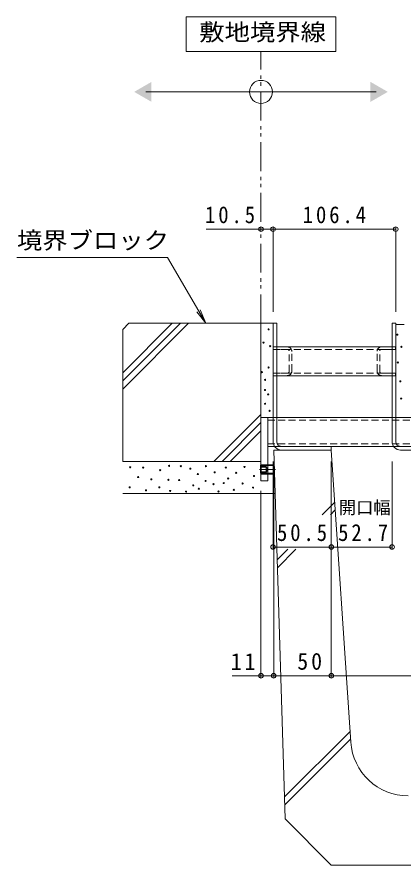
# Model space of a CAD drawing. Units: millimetres at full size, sheet at 1:5. Extents: x -1680 to 1942, y -1318 to 1367.
# Drawn here: x 359 to 694, y -895 to -159 of the extents above; entities that cross this region are included whole.
import ezdxf
from ezdxf.enums import TextEntityAlignment as Align

# ---------------------------------------------------------------- set-up
doc = ezdxf.new("R2010")
doc.units = ezdxf.units.MM
doc.header["$LTSCALE"] = 5
doc.header["$PDMODE"] = 32
doc.header["$PDSIZE"] = 4
for name, pattern in [('CHAIN1', [8, 5, -1, 1, -1]), ('DASHED1', [1.8, 1.2, -0.6]), ('DOUBLE_CHAIN1', [8.8, 5, -1, 0.6, -0.6, 0.6, -1])]:
    doc.linetypes.add(name, pattern=pattern)
for name, color, linetype, lineweight in [('4-0_通り芯', 7, 'Continuous', 9), ('4-3_寸法', 7, 'DASHED1', 9), ('4-4_文字', 7, 'Continuous', 9), ('4-5_建具', 7, 'Continuous', 9), ('4-E_見え係り', 7, 'Continuous', 9), ('4-F_断熱材', 6, 'Continuous', 5)]:
    doc.layers.add(name, color=color, linetype=linetype, lineweight=lineweight)
doc.styles.add('ＭＳ ゴシック', font='')
doc.styles.get('ＭＳ ゴシック').set_extended_font_data('MS Gothic')

msp = doc.modelspace()

# ---------------------------------------------------------------- linework, layer by layer
at = {"layer": '4-0_通り芯'}
for p, q in [((581.595, -424.783), (584.795, -424.783)), ((581.595, -527.583), (581.595, -424.783)), ((584.795, -527.583), (584.795, -424.783)), ((687.995, -424.783), (684.795, -424.783)), ((684.795, -527.583), (684.795, -424.783)), ((687.995, -527.583), (687.995, -424.783)), ((584.795, -445.283), (684.795, -445.283)), ((584.795, -470.283), (684.795, -470.283)), ((571.095, -506.583), (571.095, -561.583)), ((577.095, -506.583), (571.095, -506.583)), ((577.095, -506.583), (581.595, -506.583)), ((577.095, -561.583), (577.095, -506.583)), ((584.795, -506.583), (684.795, -506.583)), ((687.995, -506.583), (987.095, -506.583)), ((577.095, -531.583), (582.808, -531.583)), ((588.795, -531.583), (686.008, -531.583)), ((588.795, -534.783), (632.095, -534.783)), ((632.095, -531.583), (632.095, -534.783)), ((691.995, -531.583), (987.095, -531.583)), ((691.995, -534.783), (982.095, -534.783)), ((571.095, -561.583), (577.095, -561.583))]:
    msp.add_line(p, q, dxfattribs=at)
at = {"layer": '4-0_通り芯', "linetype": 'DASHED1'}
for p, q in [((584.795, -445.283), (581.595, -445.283)), ((581.595, -447.583), (687.995, -447.583)), ((684.795, -445.283), (687.995, -445.283)), ((581.595, -467.983), (687.995, -467.983)), ((584.795, -470.283), (581.595, -470.283)), ((684.795, -470.283), (687.995, -470.283)), ((581.595, -506.583), (584.795, -506.583)), ((684.795, -506.583), (687.995, -506.583)), ((577.095, -508.883), (987.095, -508.883)), ((577.095, -529.283), (987.095, -529.283)), ((582.808, -531.583), (588.795, -531.583)), ((686.008, -531.583), (691.995, -531.583))]:
    msp.add_line(p, q, dxfattribs=at)
at = {"layer": '4-0_通り芯', "color": 2, "linetype": 'CHAIN1'}
msp.add_line((569.915, -551.583), (583.595, -551.583), dxfattribs=at)
at = {"layer": '4-0_通り芯', "color": 2}
for p, q in [((570.62, -548.283), (571.095, -547.808)), ((570.62, -548.283), (570.62, -554.883)), ((571.095, -548.283), (570.62, -548.283)), ((577.136, -547.583), (581.92, -547.583)), ((582.62, -548.283), (577.136, -548.283)), ((582.62, -548.283), (581.92, -547.583)), ((581.92, -547.583), (581.92, -555.583)), ((582.62, -548.283), (582.62, -554.883)), ((571.095, -554.883), (570.62, -554.883)), ((571.095, -555.358), (570.62, -554.883)), ((582.62, -554.883), (577.136, -554.883)), ((577.136, -555.583), (581.92, -555.583)), ((581.92, -555.583), (582.62, -554.883))]:
    msp.add_line(p, q, dxfattribs=at)
at = {"layer": '4-0_通り芯', "color": 2, "linetype": 'DASHED1'}
for p, q in [((575.62, -549.083), (570.62, -549.083)), ((575.62, -549.583), (570.62, -549.583)), ((571.32, -547.583), (571.095, -547.808)), ((571.095, -548.283), (577.136, -548.283)), ((571.32, -547.583), (571.32, -555.583)), ((577.136, -547.583), (571.32, -547.583)), ((575.62, -549.083), (577.063, -551.583)), ((575.62, -549.083), (575.62, -554.083)), ((575.62, -554.083), (577.063, -551.583)), ((575.62, -553.583), (570.62, -553.583)), ((575.62, -554.083), (570.62, -554.083)), ((577.136, -554.883), (571.095, -554.883)), ((571.32, -555.583), (571.095, -555.358)), ((571.32, -555.583), (577.136, -555.583))]:
    msp.add_line(p, q, dxfattribs=at)
at = {"layer": '4-0_通り芯'}
for centre, radius in [((588.795, -527.583), 7.2), ((588.795, -527.583), 4), ((691.995, -527.583), 7.2), ((691.995, -527.583), 4)]:
    msp.add_arc(centre, radius, 180, 270, dxfattribs=at)
at = {"layer": '4-3_寸法'}
for p, q in [((581.795, -447.583), (581.795, -445.283)), ((581.795, -445.283), (584.795, -445.283)), ((584.795, -447.583), (581.795, -447.583)), ((593.795, -445.283), (584.795, -445.283)), ((594.295, -447.583), (584.795, -447.583)), ((675.295, -447.583), (684.795, -447.583)), ((675.795, -445.283), (684.795, -445.283)), ((687.795, -445.283), (684.795, -445.283)), ((684.795, -447.583), (687.795, -447.583)), ((687.795, -447.583), (687.795, -445.283)), ((595.495, -466.783), (595.495, -448.783)), ((597.795, -466.283), (597.795, -449.283)), ((671.795, -466.283), (671.795, -449.283)), ((674.095, -466.783), (674.095, -448.783)), ((581.795, -467.983), (581.795, -470.283)), ((584.795, -467.983), (581.795, -467.983)), ((581.795, -470.283), (584.795, -470.283)), ((594.295, -467.983), (584.795, -467.983)), ((593.795, -470.283), (584.795, -470.283)), ((675.295, -467.983), (684.795, -467.983)), ((675.795, -470.283), (684.795, -470.283)), ((684.795, -467.983), (687.795, -467.983)), ((687.795, -470.283), (684.795, -470.283)), ((687.795, -467.983), (687.795, -470.283))]:
    msp.add_line(p, q, dxfattribs=at)
for centre, radius, start, end in [((593.795, -449.283), 4, 0, 90), ((594.295, -448.783), 1.2, 0, 90), ((675.795, -449.283), 4, 90, 180), ((675.295, -448.783), 1.2, 90, 180), ((593.795, -466.283), 4, 270, 0), ((594.295, -466.783), 1.2, 270, 0), ((675.795, -466.283), 4, 180, 270), ((675.295, -466.783), 1.2, 180, 270)]:
    msp.add_arc(centre, radius, start, end, dxfattribs=at)
at = {"layer": '4-4_文字'}
for p, q in [((523.512, -343.199), (687.995, -343.199)), ((581.595, -341.699), (581.595, -414.783)), ((687.995, -341.699), (687.995, -414.783)), ((581.595, -620.41), (581.595, -544.783)), ((582.095, -732.074), (582.095, -544.783)), ((632.095, -732.074), (632.095, -544.783)), ((684.795, -620.41), (684.795, -544.783)), ((571.095, -732.074), (571.095, -570.283)), ((581.595, -618.91), (632.095, -618.91)), ((632.095, -618.91), (684.795, -618.91)), ((546.187, -730.574), (632.095, -730.574)), ((632.095, -730.574), (932.095, -730.574))]:
    msp.add_line(p, q, dxfattribs=at)
for p in [(571.095, -343.199), (581.595, -343.199), (687.995, -343.199), (581.595, -618.91), (632.095, -618.91), (684.795, -618.91), (571.095, -730.574), (582.095, -730.574), (632.095, -730.574)]:
    msp.add_point(p, dxfattribs=at)
at = {"layer": '4-5_建具', "color": 2, "linetype": 'DOUBLE_CHAIN1'}
msp.add_line((571.095, -424.783), (571.095, -189.098), dxfattribs=at)
at = {"layer": '4-5_建具'}
for p, q in [((471.095, -224.076), (671.095, -224.076)), ((359.376, -367.615), (490.113, -367.615)), ((523.119, -424.783), (490.113, -367.615)), ((523.119, -424.783), (515.509, -414.866)), ((523.119, -424.783), (518.335, -413.235))]:
    msp.add_line(p, q, dxfattribs=at)
msp.add_lwpolyline([(506.095, -189.098), (636.095, -189.098), (636.095, -159.098), (506.095, -159.098)], close=True, dxfattribs=at)
msp.add_circle((571.095, -224.076), 10, dxfattribs=at)
for points in [[(476.095, -215.415), (476.095, -232.736), (461.095, -224.076)], [(666.095, -215.415), (666.095, -232.736), (681.095, -224.076)]]:
    msp.add_solid(points, dxfattribs=at)
at = {"layer": '4-E_見え係り', "color": 2}
for p, q in [((451.095, -430.246), (456.558, -424.783)), ((451.095, -467.762), (494.073, -424.783)), ((451.095, -474.833), (501.144, -424.783)), ((451.095, -481.904), (508.215, -424.783)), ((581.595, -424.783), (456.558, -424.783)), ((695.295, -425.783), (687.995, -425.783)), ((451.095, -430.246), (451.095, -544.783)), ((530.223, -544.783), (571.095, -503.911)), ((537.294, -544.783), (571.095, -510.983)), ((544.365, -544.783), (571.095, -518.054)), ((451.095, -572.561), (583.276, -572.561))]:
    msp.add_line(p, q, dxfattribs=at)
msp.add_lwpolyline([(451.095, -544.783), (571.095, -544.783), (571.095, -424.783)], dxfattribs=at)
at = {"layer": '4-E_見え係り'}
for centre in [(577.676, -430.089), (573.256, -441.583), (689.418, -434.719), (579.002, -444.677), (692.873, -445.272), (577.676, -463.243), (689.814, -458.82), (571.929, -467.222), (574.582, -473.853), (691.968, -475.244), (574.582, -482.694), (577.274, -486.485), (692.742, -490.149), (574.582, -494.629), (578.56, -500.818), (457.54, -549.746), (468.916, -550.04), (483.588, -552.189), (491.289, -548.435), (501.562, -548.768), (509.837, -550.977), (523.378, -548.741), (540.608, -550.002), (556.739, -549.469), (464.585, -558.231), (516.236, -555.616), (530.909, -554.124), (542.657, -559.437), (549.552, -554.553), (565.056, -557.346), (475.931, -560.208), (490.736, -560.616), (500.14, -560.816), (512.323, -565.399), (523.018, -561.565), (529.932, -564.42), (538.737, -563.442), (555.178, -563.817), (457.102, -567.115), (471.364, -569.718), (482.851, -567.128), (492.321, -570.267), (506.054, -570.82), (517.215, -568.333), (534.276, -570.738), (547.504, -569.278), (564.172, -567.355)]:
    msp.add_circle(centre, 0.5, dxfattribs=at)
at = {"layer": '4-F_断熱材'}
for p, q in [((592.095, -854.783), (582.095, -534.783)), ((632.095, -534.783), (582.095, -534.783)), ((648.983, -788.109), (632.095, -534.783)), ((624.139, -590.94), (635.108, -579.972)), ((631.303, -590.847), (635.549, -586.601)), ((585.071, -630.009), (594.386, -620.694)), ((585.285, -636.866), (601.309, -620.842)), ((591.499, -835.713), (648.366, -778.846)), ((591.713, -842.569), (648.808, -785.475)), ((632.095, -894.783), (592.095, -854.783)), ((632.095, -894.783), (932.095, -894.783))]:
    msp.add_line(p, q, dxfattribs=at)
msp.add_arc((698.873, -784.783), 50, 183.81407, 270, dxfattribs=at)

# ---------------------------------------------------------------- texts
at = {"layer": '4-4_文字', "color": 2, "style": 'ＭＳ ゴシック'}
msp.add_text('開口幅', height=11, dxfattribs=at).set_placement((638.573, -593.482), align=Align.BOTTOM_LEFT)
at = {"layer": '4-4_文字', "color": 2, "char_height": 14.66, "attachment_point": 7, "style": 'ＭＳ ゴシック'}
for s, insert in [('\\T1.28;\\W0.9;10.5', (522.525, -338.199)), ('\\T1.28;\\W0.9;106.4', (607.295, -338.199)), ('\\T1.28;\\W0.9;50.5', (584.97, -613.91)), ('\\T1.28;\\W0.9;52.7', (637.98, -613.91)), ('\\T1.27;\\W0.95;11', (544.837, -725.574)), ('\\T1.27;\\W0.95;50', (602.58, -725.574))]:
    msp.add_mtext(s, dxfattribs=dict(at, insert=insert))
at = {"layer": '4-5_建具', "color": 2, "style": 'ＭＳ ゴシック', "width": 1.1}
for s, p in [('敷地境界線', (517.517, -183.998)), ('境界ブロック', (359.376, -364.615))]:
    msp.add_text(s, height=14.66, dxfattribs=at).set_placement(p, align=Align.BOTTOM_LEFT)

doc.saveas('drawing.dxf')
